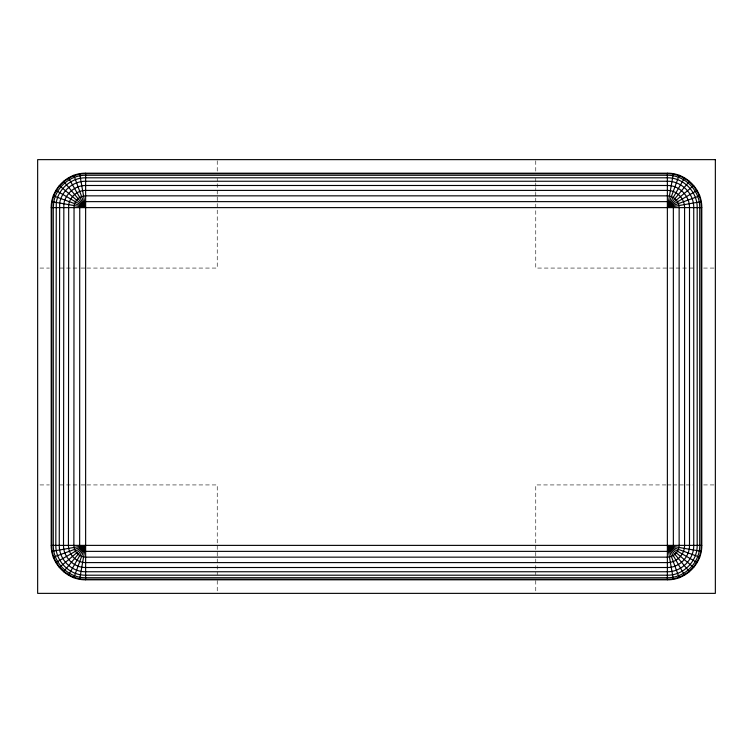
<?xml version="1.0" encoding="UTF-8"?>
<svg xmlns="http://www.w3.org/2000/svg" width="753" height="753" viewBox="0 0 753 753"><rect width="100%" height="100%" fill="white"/><g stroke="black" fill="none" stroke-linecap="round" stroke-linejoin="round"><path stroke-width="0.56" stroke-dasharray="3.77 2.82" d="M39.994 268.068L49.387 268.068M59.948 268.068L79.903 268.068M81.079 268.068L85.776 268.068M86.953 268.068L217.241 268.068L217.241 178.292M693.052 268.068L535.76 268.068L535.76 198.114M703.613 268.068L714.173 268.068M39.994 484.932L49.387 484.932M59.948 484.932L79.903 484.932M81.079 484.932L85.776 484.932M86.953 484.932L217.241 484.932L217.241 574.708M666.047 484.932L535.76 484.932L535.76 574.708M667.224 484.932L671.921 484.932M673.097 484.932L693.052 484.932M703.613 484.932L714.173 484.932M535.76 160.803L535.76 171.298M535.76 178.292L535.76 181.793M535.76 182.951L535.76 186.452M535.76 187.619L535.76 191.121M535.76 192.279L535.76 196.947M535.76 580.535L535.76 592.197M217.241 160.803L217.241 171.298M217.241 580.535L217.241 593.364"/><path stroke-width="1.13" d="M51.204 207.621C50.884 189.21 67.224 172.87 85.635 173.19L667.365 173.19C685.776 172.87 702.116 189.21 701.796 207.621L701.796 545.379C702.116 563.79 685.776 580.13 667.365 579.81L85.635 579.81C67.224 580.13 50.884 563.79 51.204 545.379L51.204 207.621L701.796 207.621M79.649 579.283L85.635 545.379L51.731 551.365M673.351 173.717L667.365 207.621L701.269 201.635M73.86 577.73L85.635 545.379L53.284 557.154M679.14 175.27L667.365 207.621L699.716 195.846M68.419 575.198L85.635 545.379L55.816 562.595M684.581 177.802L667.365 207.621L697.184 190.405M689.494 181.247L667.365 207.621L693.739 185.492M63.506 571.753L85.635 545.379L59.261 567.508M51.204 545.379L701.796 545.379M51.731 201.635L85.635 207.621L79.649 173.717M701.269 551.365L667.365 545.379L673.351 579.283M53.284 195.846L85.635 207.621L73.86 175.27M699.716 557.154L667.365 545.379L679.14 577.73M55.816 190.405L85.635 207.621L68.419 177.802M697.184 562.595L667.365 545.379L684.581 575.198M693.739 567.508L667.365 545.379L689.494 571.753M59.261 185.492L85.635 207.621L63.506 181.247M667.365 173.19L667.365 579.81M85.635 173.19L85.635 579.81M52.239 201.729L51.731 207.621L51.731 545.379C51.411 563.508 67.506 579.603 85.635 579.283L667.365 579.283C685.494 579.603 701.589 563.508 701.269 545.379L701.269 207.621C701.589 189.492 685.494 173.397 667.365 173.717L85.635 173.717C69.634 173.548 54.856 185.944 52.239 201.729M53.774 202.002L53.284 207.621L53.284 545.379C52.983 562.679 68.335 578.031 85.635 577.73L667.365 577.73C684.665 578.031 700.017 562.679 699.716 545.379L699.716 207.621C700.017 190.321 684.665 174.969 667.365 175.27L85.635 175.27C70.358 175.11 56.268 186.932 53.774 202.002M56.268 202.444L55.816 545.379C55.543 561.324 69.69 575.471 85.635 575.198L667.365 575.198C683.31 575.471 697.457 561.324 697.184 545.379L697.184 207.621C697.457 191.676 683.31 177.529 667.365 177.802L85.635 177.802C71.563 177.661 58.574 188.561 56.268 202.444M59.656 203.037L59.261 545.379C59.016 559.479 71.535 571.998 85.635 571.753L667.365 571.753C681.465 571.998 693.984 559.479 693.739 545.379L693.739 207.621C693.984 193.521 681.465 181.002 667.365 181.247L85.635 181.247C73.182 181.115 61.699 190.754 59.656 203.037M63.836 203.771L63.506 545.379C63.299 557.211 73.803 567.715 85.635 567.508L667.365 567.508C679.197 567.715 689.701 557.211 689.494 545.379L689.494 207.621C689.701 195.789 679.197 185.285 667.365 185.492L85.635 185.492C75.187 185.379 65.549 193.474 63.836 203.771M68.683 204.628L68.419 545.379C68.259 554.585 76.43 562.755 85.635 562.595L667.365 562.595C676.57 562.755 684.741 554.585 684.581 545.379L684.581 207.621C684.741 198.416 676.57 190.245 667.365 190.405L85.635 190.405C77.503 190.321 70.01 196.618 68.683 204.628M74.039 205.569L73.86 545.379C73.747 551.676 79.338 557.267 85.635 557.154L667.365 557.154C673.662 557.267 679.253 551.676 679.14 545.379L679.14 207.621C679.253 201.324 673.662 195.733 667.365 195.846L85.635 195.846C80.072 195.789 74.942 200.091 74.039 205.569M79.743 206.576L79.649 545.379C79.602 548.579 82.435 551.412 85.635 551.365L667.365 551.365C670.565 551.412 673.398 548.579 673.351 545.379L673.351 207.621C673.398 204.421 670.565 201.588 667.365 201.635L85.635 201.635L81.785 203.037L79.743 206.576M715.35 159.636L37.65 159.636L37.65 593.364L715.35 593.364L715.35 159.636"/></g></svg>
